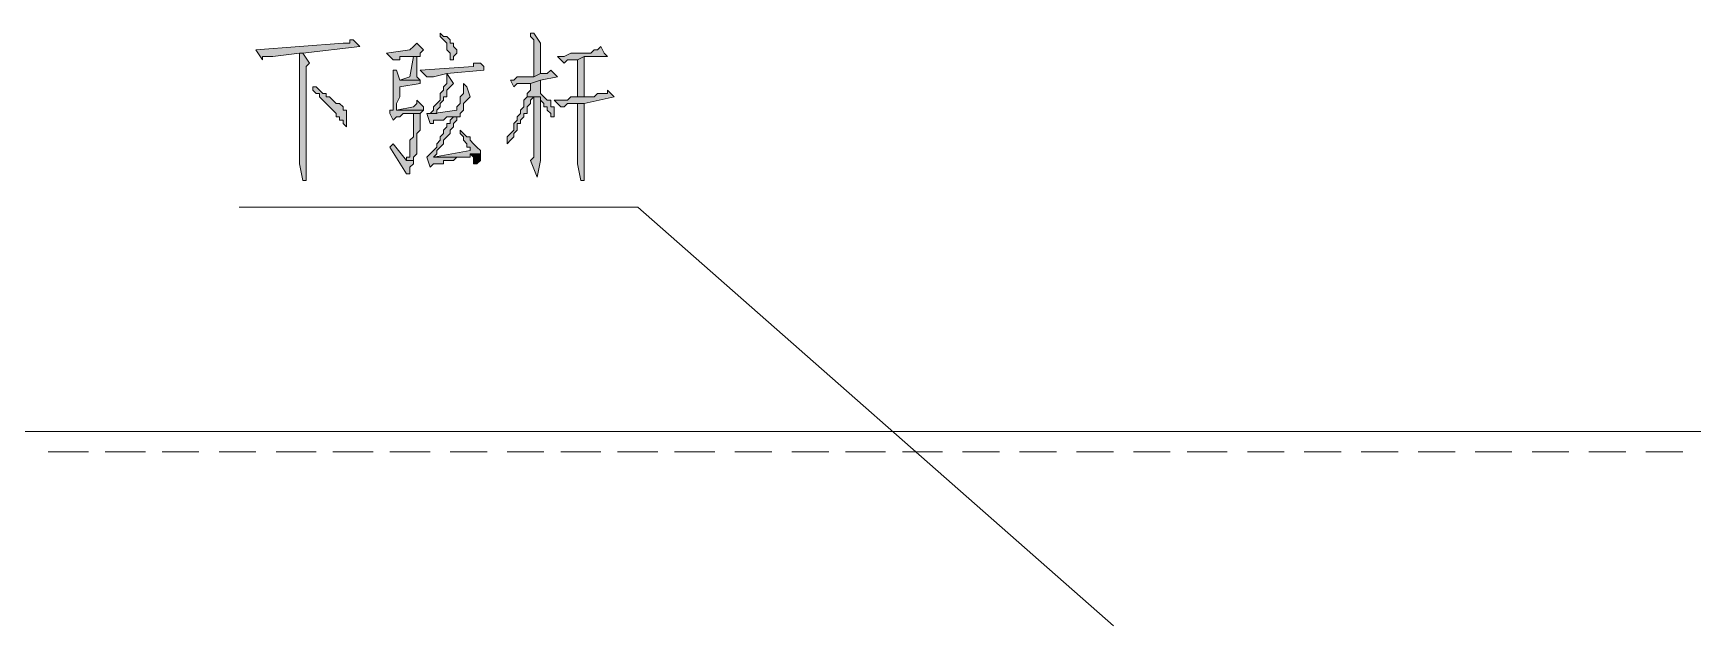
# Model space of a CAD drawing. Header units: millimetres. Extents: x 6 to 291, y 4 to 206.
# Drawn here: x 181.08 to 202.06, y 46.86 to 54.36 of the extents above; entities that cross this region are included whole.
import ezdxf

# ---------------------------------------------------------------- set-up
doc = ezdxf.new("R2010")
doc.units = ezdxf.units.MM
doc.layers.add('C00-00-00', color=7, linetype='Continuous')

msp = doc.modelspace()

# ---------------------------------------------------------------- hatches: boundary and pattern name
at = {"layer": 'C00-00-00'}
h = msp.add_hatch(color=256, dxfattribs=at)
h.dxf.hatch_style = 2
h.paths.add_polyline_path([(186.22434, 54.356001), (186.22434, 54.313667), (186.266674, 54.271334), (186.309007, 54.229001), (186.309007, 54.186667), (186.309007, 54.144334), (186.35134, 54.102001), (186.35134, 54.059667), (186.35134, 54.017334), (186.393674, 54.017334), (186.393674, 54.059667), (186.436007, 54.102001), (186.436007, 54.144334), (186.393674, 54.186667), (186.393674, 54.229001), (186.35134, 54.229001), (186.35134, 54.271334), (186.309007, 54.313667), (186.266674, 54.313667)])
h = msp.add_hatch(color=256, dxfattribs=at)
h.dxf.hatch_style = 2
h.paths.add_polyline_path([(187.409669, 54.356001), (187.367335, 54.356001), (187.367335, 54.313667), (187.409669, 54.271334), (187.409669, 53.805667), (187.494335, 53.848001), (187.494335, 53.975001), (187.494335, 54.186667), (187.494335, 54.229001)])
h = msp.add_hatch(color=256, dxfattribs=at)
h.dxf.hatch_style = 2
h.paths.add_polyline_path([(185.123665, 54.271332), (185.081331, 54.271332), (185.081331, 54.228999), (185.038998, 54.228999), (184.996665, 54.228999), (183.895998, 54.144332), (183.980665, 54.017332), (183.980665, 54.059665), (184.022998, 54.059665), (184.065331, 54.059665), (184.107665, 54.059665), (184.446331, 54.101999), (184.488665, 54.101999), (185.208331, 54.186665)])
h = msp.add_hatch(color=256, dxfattribs=at)
h.dxf.hatch_style = 2
h.paths.add_polyline_path([(185.927992, 54.229006), (185.885659, 54.186672), (185.843326, 54.144339), (185.546992, 54.102006), (185.631659, 54.017339), (185.673992, 54.017339), (185.716326, 54.017339), (185.716326, 54.059672), (185.885659, 54.059672), (185.970326, 54.059672), (185.970326, 54.102006), (186.012659, 54.144339)])
h = msp.add_hatch(color=256, dxfattribs=at)
h.dxf.hatch_style = 2
h.paths.add_polyline_path([(188.256339, 54.186663), (188.214005, 54.14433), (188.171672, 54.14433), (188.129339, 54.101997), (188.044672, 54.101997), (188.002339, 54.101997), (187.875339, 54.101997), (187.790672, 54.059663), (187.706005, 54.059663), (187.790672, 53.974997), (187.833005, 54.01733), (187.960005, 54.01733), (188.044672, 54.059663), (188.341005, 54.059663), (188.298672, 54.101997)])
h = msp.add_hatch(color=256, dxfattribs=at)
h.dxf.hatch_style = 2
h.paths.add_polyline_path([(184.488674, 54.101995), (184.446341, 54.101995), (184.446341, 54.059661), (184.446341, 53.128328), (184.446341, 53.085995), (184.446341, 52.789661), (184.446341, 52.747328), (184.446341, 52.704995), (184.488674, 52.493328), (184.531008, 52.493328), (184.531008, 52.831995), (184.531008, 53.932661), (184.573341, 53.974995)])
h = msp.add_hatch(color=256, dxfattribs=at)
h.dxf.hatch_style = 2
h.paths.add_polyline_path([(185.970335, 54.059669), (185.885668, 54.059669), (185.843335, 53.805669), (185.716335, 53.763335), (185.970335, 53.763335), (185.928001, 53.805669), (185.928001, 53.890335), (185.928001, 53.932669), (185.928001, 54.059669)])
h = msp.add_hatch(color=256, dxfattribs=at)
h.dxf.hatch_style = 2
h.paths.add_polyline_path([(186.732336, 53.975), (186.690003, 53.975), (186.647669, 53.975), (186.647669, 53.932666), (185.970336, 53.890333), (186.055003, 53.805666), (186.097336, 53.805666), (186.139669, 53.805666), (186.309003, 53.848), (186.774669, 53.890333), (186.774669, 53.932666)])
h = msp.add_hatch(color=256, dxfattribs=at)
h.dxf.hatch_style = 2
h.paths.add_polyline_path([(188.044659, 54.059669), (187.960006, 54.017342), (187.960006, 53.551673), (188.044659, 53.551673)])
h = msp.add_hatch(color=256, dxfattribs=at)
h.dxf.hatch_style = 2
h.paths.add_polyline_path([(185.674003, 53.890331), (185.631669, 53.890331), (185.631669, 53.847998), (185.631669, 53.805665), (185.631669, 53.593998), (185.631669, 53.551665), (185.631669, 53.382331), (185.589336, 53.382331), (185.589336, 53.339998), (185.631669, 53.255331), (185.674003, 53.297665), (185.716336, 53.297665), (185.758669, 53.339998), (185.801003, 53.339998), (185.843336, 53.339998), (185.885669, 53.339998), (185.970336, 53.339998), (186.012669, 53.382331), (185.674003, 53.382331), (185.674003, 53.424665), (185.674003, 53.466998), (185.716336, 53.551665), (185.716336, 53.678665), (185.970336, 53.720998), (185.970336, 53.763331), (185.716336, 53.763331)])
h = msp.add_hatch(color=256, dxfattribs=at)
h.dxf.hatch_style = 2
h.paths.add_polyline_path([(186.308993, 53.848005), (186.308993, 53.805672), (186.308993, 53.721005), (186.26666, 53.678672), (186.26666, 53.636338), (186.224326, 53.594005), (186.224326, 53.551672), (186.224326, 53.509338), (186.181993, 53.467005), (186.13966, 53.424672), (186.13966, 53.382338), (186.097326, 53.340005), (186.054993, 53.340005), (186.13966, 53.340005), (186.181993, 53.340005), (186.181993, 53.382338), (186.224326, 53.424672), (186.224326, 53.467005), (186.26666, 53.509338), (186.26666, 53.551672), (186.308993, 53.551672), (186.308993, 53.594005), (186.308993, 53.636338), (186.351326, 53.678672), (186.39366, 53.721005)])
h = msp.add_hatch(color=256, dxfattribs=at)
h.dxf.hatch_style = 2
h.paths.add_polyline_path([(186.520672, 53.72101), (186.520672, 53.636343), (186.520672, 53.59401), (186.478339, 53.551677), (186.478339, 53.509343), (186.478339, 53.46701), (186.436006, 53.424677), (186.436006, 53.382343), (186.139672, 53.34001), (186.055006, 53.34001), (186.097339, 53.21301), (186.139672, 53.21301), (186.139672, 53.255343), (186.182006, 53.255343), (186.266672, 53.255343), (186.309006, 53.297677), (186.351339, 53.297677), (186.393672, 53.297677), (186.478339, 53.297677), (186.478339, 53.34001), (186.520672, 53.382343), (186.520672, 53.424677), (186.520672, 53.46701), (186.563006, 53.509343), (186.605339, 53.551677), (186.563006, 53.678677)])
h = msp.add_hatch(color=256, dxfattribs=at)
h.dxf.hatch_style = 2
h.paths.add_polyline_path([(187.621332, 53.890331), (187.578999, 53.847998), (187.494332, 53.847998), (187.409665, 53.805665), (187.367332, 53.805665), (187.324999, 53.805665), (187.197999, 53.805665), (187.155665, 53.763331), (187.113332, 53.763331), (187.155665, 53.678665), (187.197999, 53.720998), (187.240332, 53.720998), (187.367332, 53.720998), (187.494332, 53.763331), (187.705999, 53.805665)])
h = msp.add_hatch(color=256, dxfattribs=at)
h.dxf.hatch_style = 2
h.paths.add_polyline_path([(187.494337, 53.763336), (187.367337, 53.721003), (187.367337, 53.67867), (187.367337, 53.636336), (187.325004, 53.594003), (187.325004, 53.55167), (187.494337, 53.55167), (187.494337, 53.509336), (187.536671, 53.467003), (187.536671, 53.42467), (187.579004, 53.42467), (187.579004, 53.382336), (187.621337, 53.340003), (187.621337, 53.29767), (187.663671, 53.29767), (187.663671, 53.42467), (187.621337, 53.42467), (187.621337, 53.467003), (187.621337, 53.509336), (187.579004, 53.509336), (187.536671, 53.55167), (187.494337, 53.594003)])
h = msp.add_hatch(color=256, dxfattribs=at)
h.dxf.hatch_style = 2
h.paths.add_polyline_path([(184.615669, 53.678668), (184.615669, 53.636334), (184.658003, 53.594001), (184.700336, 53.594001), (184.700336, 53.551668), (184.742669, 53.509334), (184.785003, 53.467001), (184.827336, 53.424668), (184.869669, 53.382334), (184.912003, 53.340001), (184.912003, 53.297668), (184.954336, 53.297668), (184.954336, 53.255334), (184.996669, 53.255334), (184.996669, 53.213001), (185.039003, 53.170668), (185.039003, 53.213001), (185.039003, 53.340001), (185.039003, 53.382334), (184.996669, 53.382334), (184.996669, 53.424668), (184.954336, 53.467001), (184.912003, 53.467001), (184.869669, 53.509334), (184.827336, 53.551668), (184.785003, 53.551668), (184.785003, 53.594001), (184.742669, 53.594001), (184.700336, 53.636334), (184.658003, 53.678668)])
h = msp.add_hatch(color=256, dxfattribs=at)
h.dxf.hatch_style = 2
h.paths.add_polyline_path([(185.927992, 53.509331), (185.927992, 53.466997), (185.885659, 53.424664), (185.673992, 53.382331), (186.012659, 53.382331), (186.012659, 53.424664)])
h = msp.add_hatch(color=256, dxfattribs=at)
h.dxf.hatch_style = 2
h.paths.add_polyline_path([(187.325, 53.551673), (187.282667, 53.50934), (187.282667, 53.467006), (187.282667, 53.424673), (187.240333, 53.38234), (187.240333, 53.340006), (187.198, 53.297673), (187.198, 53.25534), (187.155667, 53.213006), (187.155667, 53.170673), (187.155667, 53.12834), (187.113333, 53.086006), (187.071, 53.043673), (187.071, 53.00134), (187.071, 52.959006), (187.113333, 53.00134), (187.155667, 53.043673), (187.155667, 53.086006), (187.198, 53.12834), (187.198, 53.170673), (187.198, 53.213006), (187.240333, 53.213006), (187.240333, 53.25534), (187.282667, 53.297673), (187.282667, 53.340006), (187.325, 53.340006), (187.325, 53.38234), (187.325, 53.424673), (187.367333, 53.467006), (187.367333, 53.50934), (187.409667, 53.551673), (187.494333, 53.551673)])
h = msp.add_hatch(color=256, dxfattribs=at)
h.dxf.hatch_style = 2
h.paths.add_polyline_path([(187.494337, 53.551673), (187.409671, 53.551673), (187.409671, 53.50934), (187.409671, 52.789673), (187.367337, 52.74734), (187.452004, 52.535673), (187.494337, 52.74734)])
h = msp.add_hatch(color=256, dxfattribs=at)
h.dxf.hatch_style = 2
h.paths.add_polyline_path([(188.341007, 53.636342), (188.341007, 53.594008), (188.298674, 53.594008), (188.214007, 53.594008), (188.171674, 53.551675), (188.044674, 53.551675), (187.960007, 53.551675), (187.87534, 53.551675), (187.833007, 53.509342), (187.706007, 53.509342), (187.663674, 53.509342), (187.74834, 53.424675), (187.790674, 53.424675), (187.833007, 53.467008), (187.960007, 53.467008), (188.044674, 53.467008), (188.425674, 53.551675)])
h = msp.add_hatch(color=256, dxfattribs=at)
h.dxf.hatch_style = 2
h.paths.add_polyline_path([(185.970335, 53.34001), (185.885668, 53.34001), (185.885668, 53.297676), (185.885668, 53.21301), (185.885668, 53.043676), (185.843335, 53.001343), (185.843335, 52.916676), (185.843335, 52.874343), (185.843335, 52.789676), (185.801001, 52.789676), (185.801001, 52.747343), (185.885668, 52.747343), (185.885668, 52.789676), (185.928001, 52.83201), (185.928001, 52.916676), (185.928001, 52.95901), (185.928001, 53.001343), (185.928001, 53.043676), (185.928001, 53.08601), (185.970335, 53.128343)])
h = msp.add_hatch(color=256, dxfattribs=at)
h.dxf.hatch_style = 2
h.paths.add_polyline_path([(186.47833, 53.297667), (186.393663, 53.297667), (186.35133, 53.255334), (186.35133, 53.213001), (186.308997, 53.213001), (186.308997, 53.170667), (186.266663, 53.128334), (186.266663, 53.086001), (186.22433, 53.043667), (186.22433, 53.001334), (186.181997, 52.959001), (186.181997, 52.916667), (186.139663, 52.874334), (186.09733, 52.832001), (186.054997, 52.789667), (186.09733, 52.662667), (186.139663, 52.705001), (186.181997, 52.705001), (186.266663, 52.705001), (186.266663, 52.747334), (186.308997, 52.747334), (186.35133, 52.747334), (186.393663, 52.747334), (186.435997, 52.789667), (186.47833, 52.789667), (186.520663, 52.789667), (186.139663, 52.789667), (186.181997, 52.832001), (186.181997, 52.874334), (186.22433, 52.916667), (186.266663, 52.959001), (186.266663, 53.001334), (186.308997, 53.043667), (186.35133, 53.086001), (186.35133, 53.128334), (186.393663, 53.170667), (186.393663, 53.213001), (186.435997, 53.255334), (186.435997, 53.297667)])
h = msp.add_hatch(color=256, dxfattribs=at)
h.dxf.hatch_style = 2
h.paths.add_polyline_path([(188.044659, 53.467004), (187.959992, 53.467004), (187.959992, 52.789671), (187.959992, 52.747338), (187.959992, 52.705004), (188.002326, 52.493338), (188.044659, 52.493338), (188.044659, 52.747338)])
h = msp.add_hatch(color=256, dxfattribs=at)
h.dxf.hatch_style = 2
h.paths.add_polyline_path([(186.47833, 53.12833), (186.47833, 53.085997), (186.520663, 53.043663), (186.520663, 53.00133), (186.562997, 52.958997), (186.562997, 52.916663), (186.60533, 52.916663), (186.60533, 52.87433), (186.139663, 52.789663), (186.60533, 52.789663), (186.60533, 52.831997), (186.73233, 52.831997), (186.73233, 52.87433), (186.689997, 52.916663), (186.647663, 52.958997), (186.60533, 53.00133), (186.60533, 53.043663), (186.562997, 53.043663), (186.520663, 53.085997)])
h = msp.add_hatch(color=256, dxfattribs=at)
h.dxf.hatch_style = 2
h.paths.add_polyline_path([(185.63166, 52.959009), (185.589327, 52.916675), (185.800994, 52.578009), (185.843327, 52.578009), (185.843327, 52.620342), (185.843327, 52.662675), (185.88566, 52.705009), (185.88566, 52.747342), (185.800994, 52.747342)])
h = msp.add_hatch(color=256, dxfattribs=at)
h.dxf.hatch_style = 2
h.paths.add_polyline_path([(186.732336, 52.831998), (186.605336, 52.831998), (186.647669, 52.789665), (186.647669, 52.747331), (186.647669, 52.704998), (186.690003, 52.704998), (186.732336, 52.747331)])

# ---------------------------------------------------------------- linework, layer by layer
at = {"layer": 'C00-00-00', "lineweight": 13}
for points in [[(186.22434, 54.356001), (186.22434, 54.313667), (186.266674, 54.271334), (186.309007, 54.229001), (186.309007, 54.186667), (186.309007, 54.144334), (186.35134, 54.102001), (186.35134, 54.059667), (186.35134, 54.017334), (186.393674, 54.017334), (186.393674, 54.059667), (186.436007, 54.102001), (186.436007, 54.144334), (186.393674, 54.186667), (186.393674, 54.229001), (186.35134, 54.229001), (186.35134, 54.271334), (186.309007, 54.313667), (186.266674, 54.313667)], [(187.409669, 54.356001), (187.367335, 54.356001), (187.367335, 54.313667), (187.409669, 54.271334), (187.409669, 53.805667), (187.494335, 53.848001), (187.494335, 53.975001), (187.494335, 54.186667), (187.494335, 54.229001)], [(185.123665, 54.271332), (185.081331, 54.271332), (185.081331, 54.228999), (185.038998, 54.228999), (184.996665, 54.228999), (183.895998, 54.144332), (183.980665, 54.017332), (183.980665, 54.059665), (184.022998, 54.059665), (184.065331, 54.059665), (184.107665, 54.059665), (184.446331, 54.101999), (184.488665, 54.101999), (185.208331, 54.186665)], [(185.927992, 54.229006), (185.885659, 54.186672), (185.843326, 54.144339), (185.546992, 54.102006), (185.631659, 54.017339), (185.673992, 54.017339), (185.716326, 54.017339), (185.716326, 54.059672), (185.885659, 54.059672), (185.970326, 54.059672), (185.970326, 54.102006), (186.012659, 54.144339)], [(188.256339, 54.186663), (188.214005, 54.14433), (188.171672, 54.14433), (188.129339, 54.101997), (188.044672, 54.101997), (188.002339, 54.101997), (187.875339, 54.101997), (187.790672, 54.059663), (187.706005, 54.059663), (187.790672, 53.974997), (187.833005, 54.01733), (187.960005, 54.01733), (188.044672, 54.059663), (188.341005, 54.059663), (188.298672, 54.101997)], [(184.488674, 54.101995), (184.446341, 54.101995), (184.446341, 54.059661), (184.446341, 53.128328), (184.446341, 53.085995), (184.446341, 52.789661), (184.446341, 52.747328), (184.446341, 52.704995), (184.488674, 52.493328), (184.531008, 52.493328), (184.531008, 52.831995), (184.531008, 53.932661), (184.573341, 53.974995)], [(185.970335, 54.059669), (185.885668, 54.059669), (185.843335, 53.805669), (185.716335, 53.763335), (185.970335, 53.763335), (185.928001, 53.805669), (185.928001, 53.890335), (185.928001, 53.932669), (185.928001, 54.059669)], [(186.732336, 53.975), (186.690003, 53.975), (186.647669, 53.975), (186.647669, 53.932666), (185.970336, 53.890333), (186.055003, 53.805666), (186.097336, 53.805666), (186.139669, 53.805666), (186.309003, 53.848), (186.774669, 53.890333), (186.774669, 53.932666)], [(188.044659, 54.059669), (187.960006, 54.017342), (187.960006, 53.551673), (188.044659, 53.551673)], [(185.674003, 53.890331), (185.631669, 53.890331), (185.631669, 53.847998), (185.631669, 53.805665), (185.631669, 53.593998), (185.631669, 53.551665), (185.631669, 53.382331), (185.589336, 53.382331), (185.589336, 53.339998), (185.631669, 53.255331), (185.674003, 53.297665), (185.716336, 53.297665), (185.758669, 53.339998), (185.801003, 53.339998), (185.843336, 53.339998), (185.885669, 53.339998), (185.970336, 53.339998), (186.012669, 53.382331), (185.674003, 53.382331), (185.674003, 53.424665), (185.674003, 53.466998), (185.716336, 53.551665), (185.716336, 53.678665), (185.970336, 53.720998), (185.970336, 53.763331), (185.716336, 53.763331)], [(186.308993, 53.848005), (186.308993, 53.805672), (186.308993, 53.721005), (186.26666, 53.678672), (186.26666, 53.636338), (186.224326, 53.594005), (186.224326, 53.551672), (186.224326, 53.509338), (186.181993, 53.467005), (186.13966, 53.424672), (186.13966, 53.382338), (186.097326, 53.340005), (186.054993, 53.340005), (186.13966, 53.340005), (186.181993, 53.340005), (186.181993, 53.382338), (186.224326, 53.424672), (186.224326, 53.467005), (186.26666, 53.509338), (186.26666, 53.551672), (186.308993, 53.551672), (186.308993, 53.594005), (186.308993, 53.636338), (186.351326, 53.678672), (186.39366, 53.721005)], [(186.520672, 53.72101), (186.520672, 53.636343), (186.520672, 53.59401), (186.478339, 53.551677), (186.478339, 53.509343), (186.478339, 53.46701), (186.436006, 53.424677), (186.436006, 53.382343), (186.139672, 53.34001), (186.055006, 53.34001), (186.097339, 53.21301), (186.139672, 53.21301), (186.139672, 53.255343), (186.182006, 53.255343), (186.266672, 53.255343), (186.309006, 53.297677), (186.351339, 53.297677), (186.393672, 53.297677), (186.478339, 53.297677), (186.478339, 53.34001), (186.520672, 53.382343), (186.520672, 53.424677), (186.520672, 53.46701), (186.563006, 53.509343), (186.605339, 53.551677), (186.563006, 53.678677)], [(187.621332, 53.890331), (187.578999, 53.847998), (187.494332, 53.847998), (187.409665, 53.805665), (187.367332, 53.805665), (187.324999, 53.805665), (187.197999, 53.805665), (187.155665, 53.763331), (187.113332, 53.763331), (187.155665, 53.678665), (187.197999, 53.720998), (187.240332, 53.720998), (187.367332, 53.720998), (187.494332, 53.763331), (187.705999, 53.805665)], [(187.494337, 53.763336), (187.367337, 53.721003), (187.367337, 53.67867), (187.367337, 53.636336), (187.325004, 53.594003), (187.325004, 53.55167), (187.494337, 53.55167), (187.494337, 53.509336), (187.536671, 53.467003), (187.536671, 53.42467), (187.579004, 53.42467), (187.579004, 53.382336), (187.621337, 53.340003), (187.621337, 53.29767), (187.663671, 53.29767), (187.663671, 53.42467), (187.621337, 53.42467), (187.621337, 53.467003), (187.621337, 53.509336), (187.579004, 53.509336), (187.536671, 53.55167), (187.494337, 53.594003)], [(184.615669, 53.678668), (184.615669, 53.636334), (184.658003, 53.594001), (184.700336, 53.594001), (184.700336, 53.551668), (184.742669, 53.509334), (184.785003, 53.467001), (184.827336, 53.424668), (184.869669, 53.382334), (184.912003, 53.340001), (184.912003, 53.297668), (184.954336, 53.297668), (184.954336, 53.255334), (184.996669, 53.255334), (184.996669, 53.213001), (185.039003, 53.170668), (185.039003, 53.213001), (185.039003, 53.340001), (185.039003, 53.382334), (184.996669, 53.382334), (184.996669, 53.424668), (184.954336, 53.467001), (184.912003, 53.467001), (184.869669, 53.509334), (184.827336, 53.551668), (184.785003, 53.551668), (184.785003, 53.594001), (184.742669, 53.594001), (184.700336, 53.636334), (184.658003, 53.678668)], [(185.927992, 53.509331), (185.927992, 53.466997), (185.885659, 53.424664), (185.673992, 53.382331), (186.012659, 53.382331), (186.012659, 53.424664)], [(187.325, 53.551673), (187.282667, 53.50934), (187.282667, 53.467006), (187.282667, 53.424673), (187.240333, 53.38234), (187.240333, 53.340006), (187.198, 53.297673), (187.198, 53.25534), (187.155667, 53.213006), (187.155667, 53.170673), (187.155667, 53.12834), (187.113333, 53.086006), (187.071, 53.043673), (187.071, 53.00134), (187.071, 52.959006), (187.113333, 53.00134), (187.155667, 53.043673), (187.155667, 53.086006), (187.198, 53.12834), (187.198, 53.170673), (187.198, 53.213006), (187.240333, 53.213006), (187.240333, 53.25534), (187.282667, 53.297673), (187.282667, 53.340006), (187.325, 53.340006), (187.325, 53.38234), (187.325, 53.424673), (187.367333, 53.467006), (187.367333, 53.50934), (187.409667, 53.551673), (187.494333, 53.551673)], [(187.494337, 53.551673), (187.409671, 53.551673), (187.409671, 53.50934), (187.409671, 52.789673), (187.367337, 52.74734), (187.452004, 52.535673), (187.494337, 52.74734)], [(188.341007, 53.636342), (188.341007, 53.594008), (188.298674, 53.594008), (188.214007, 53.594008), (188.171674, 53.551675), (188.044674, 53.551675), (187.960007, 53.551675), (187.87534, 53.551675), (187.833007, 53.509342), (187.706007, 53.509342), (187.663674, 53.509342), (187.74834, 53.424675), (187.790674, 53.424675), (187.833007, 53.467008), (187.960007, 53.467008), (188.044674, 53.467008), (188.425674, 53.551675)], [(185.970335, 53.34001), (185.885668, 53.34001), (185.885668, 53.297676), (185.885668, 53.21301), (185.885668, 53.043676), (185.843335, 53.001343), (185.843335, 52.916676), (185.843335, 52.874343), (185.843335, 52.789676), (185.801001, 52.789676), (185.801001, 52.747343), (185.885668, 52.747343), (185.885668, 52.789676), (185.928001, 52.83201), (185.928001, 52.916676), (185.928001, 52.95901), (185.928001, 53.001343), (185.928001, 53.043676), (185.928001, 53.08601), (185.970335, 53.128343)], [(186.47833, 53.297667), (186.393663, 53.297667), (186.35133, 53.255334), (186.35133, 53.213001), (186.308997, 53.213001), (186.308997, 53.170667), (186.266663, 53.128334), (186.266663, 53.086001), (186.22433, 53.043667), (186.22433, 53.001334), (186.181997, 52.959001), (186.181997, 52.916667), (186.139663, 52.874334), (186.09733, 52.832001), (186.054997, 52.789667), (186.09733, 52.662667), (186.139663, 52.705001), (186.181997, 52.705001), (186.266663, 52.705001), (186.266663, 52.747334), (186.308997, 52.747334), (186.35133, 52.747334), (186.393663, 52.747334), (186.435997, 52.789667), (186.47833, 52.789667), (186.520663, 52.789667), (186.139663, 52.789667), (186.181997, 52.832001), (186.181997, 52.874334), (186.22433, 52.916667), (186.266663, 52.959001), (186.266663, 53.001334), (186.308997, 53.043667), (186.35133, 53.086001), (186.35133, 53.128334), (186.393663, 53.170667), (186.393663, 53.213001), (186.435997, 53.255334), (186.435997, 53.297667)], [(188.044659, 53.467004), (187.959992, 53.467004), (187.959992, 52.789671), (187.959992, 52.747338), (187.959992, 52.705004), (188.002326, 52.493338), (188.044659, 52.493338), (188.044659, 52.747338)], [(186.47833, 53.12833), (186.47833, 53.085997), (186.520663, 53.043663), (186.520663, 53.00133), (186.562997, 52.958997), (186.562997, 52.916663), (186.60533, 52.916663), (186.60533, 52.87433), (186.139663, 52.789663), (186.60533, 52.789663), (186.60533, 52.831997), (186.73233, 52.831997), (186.73233, 52.87433), (186.689997, 52.916663), (186.647663, 52.958997), (186.60533, 53.00133), (186.60533, 53.043663), (186.562997, 53.043663), (186.520663, 53.085997)], [(185.63166, 52.959009), (185.589327, 52.916675), (185.800994, 52.578009), (185.843327, 52.578009), (185.843327, 52.620342), (185.843327, 52.662675), (185.88566, 52.705009), (185.88566, 52.747342), (185.800994, 52.747342)], [(186.732336, 52.831998), (186.605336, 52.831998), (186.647669, 52.789665), (186.647669, 52.747331), (186.647669, 52.704998), (186.690003, 52.704998), (186.732336, 52.747331)]]:
    msp.add_lwpolyline(points, close=True, dxfattribs=at)
at = {"layer": 'C00-00-00', "lineweight": 5}
for points in [[(194.733333, 46.862999), (188.722008, 52.154665), (183.684331, 52.154665)], [(160.993661, 49.31834), (255.989672, 49.31834)], [(181.271332, 49.064334), (181.779328, 49.064334)], [(181.991007, 49.064334), (182.499003, 49.064334)], [(182.710666, 49.064334), (183.176335, 49.064334)], [(183.430341, 49.064334), (183.895994, 49.064334)], [(184.15, 49.064334), (184.657996, 49.064334)], [(184.869659, 49.064334), (185.377671, 49.064334)], [(185.589334, 49.064334), (186.097329, 49.064334)], [(186.351335, 49.064334), (186.817004, 49.064334)], [(187.070994, 49.064334), (187.536663, 49.064334)], [(187.748327, 49.064334), (188.256339, 49.064334)], [(188.468002, 49.064334), (188.975997, 49.064334)], [(189.187661, 49.064334), (189.695672, 49.064334)], [(189.949662, 49.064334), (190.415331, 49.064334)], [(190.669337, 49.064334), (191.135006, 49.064334)], [(191.34667, 49.064334), (191.854665, 49.064334)], [(192.066329, 49.064334), (192.57434, 49.064334)], [(192.82833, 49.064334), (193.293999, 49.064334)], [(193.548005, 49.064334), (194.013674, 49.064334)], [(194.267664, 49.064334), (194.733333, 49.064334)], [(194.987339, 49.064334), (195.452992, 49.064334)], [(195.664672, 49.064334), (196.172667, 49.064334)], [(196.426673, 49.064334), (196.892326, 49.064334)], [(197.146332, 49.064334), (197.612001, 49.064334)], [(197.866007, 49.064334), (198.33166, 49.064334)], [(198.585666, 49.064334), (199.051335, 49.064334)], [(199.305341, 49.064334), (199.770994, 49.064334)], [(200.025, 49.064334), (200.490669, 49.064334)], [(200.744659, 49.064334), (201.210328, 49.064334)], [(201.464334, 49.064334), (201.930003, 49.064334)]]:
    msp.add_lwpolyline(points, dxfattribs=at)

doc.saveas('drawing.dxf')
